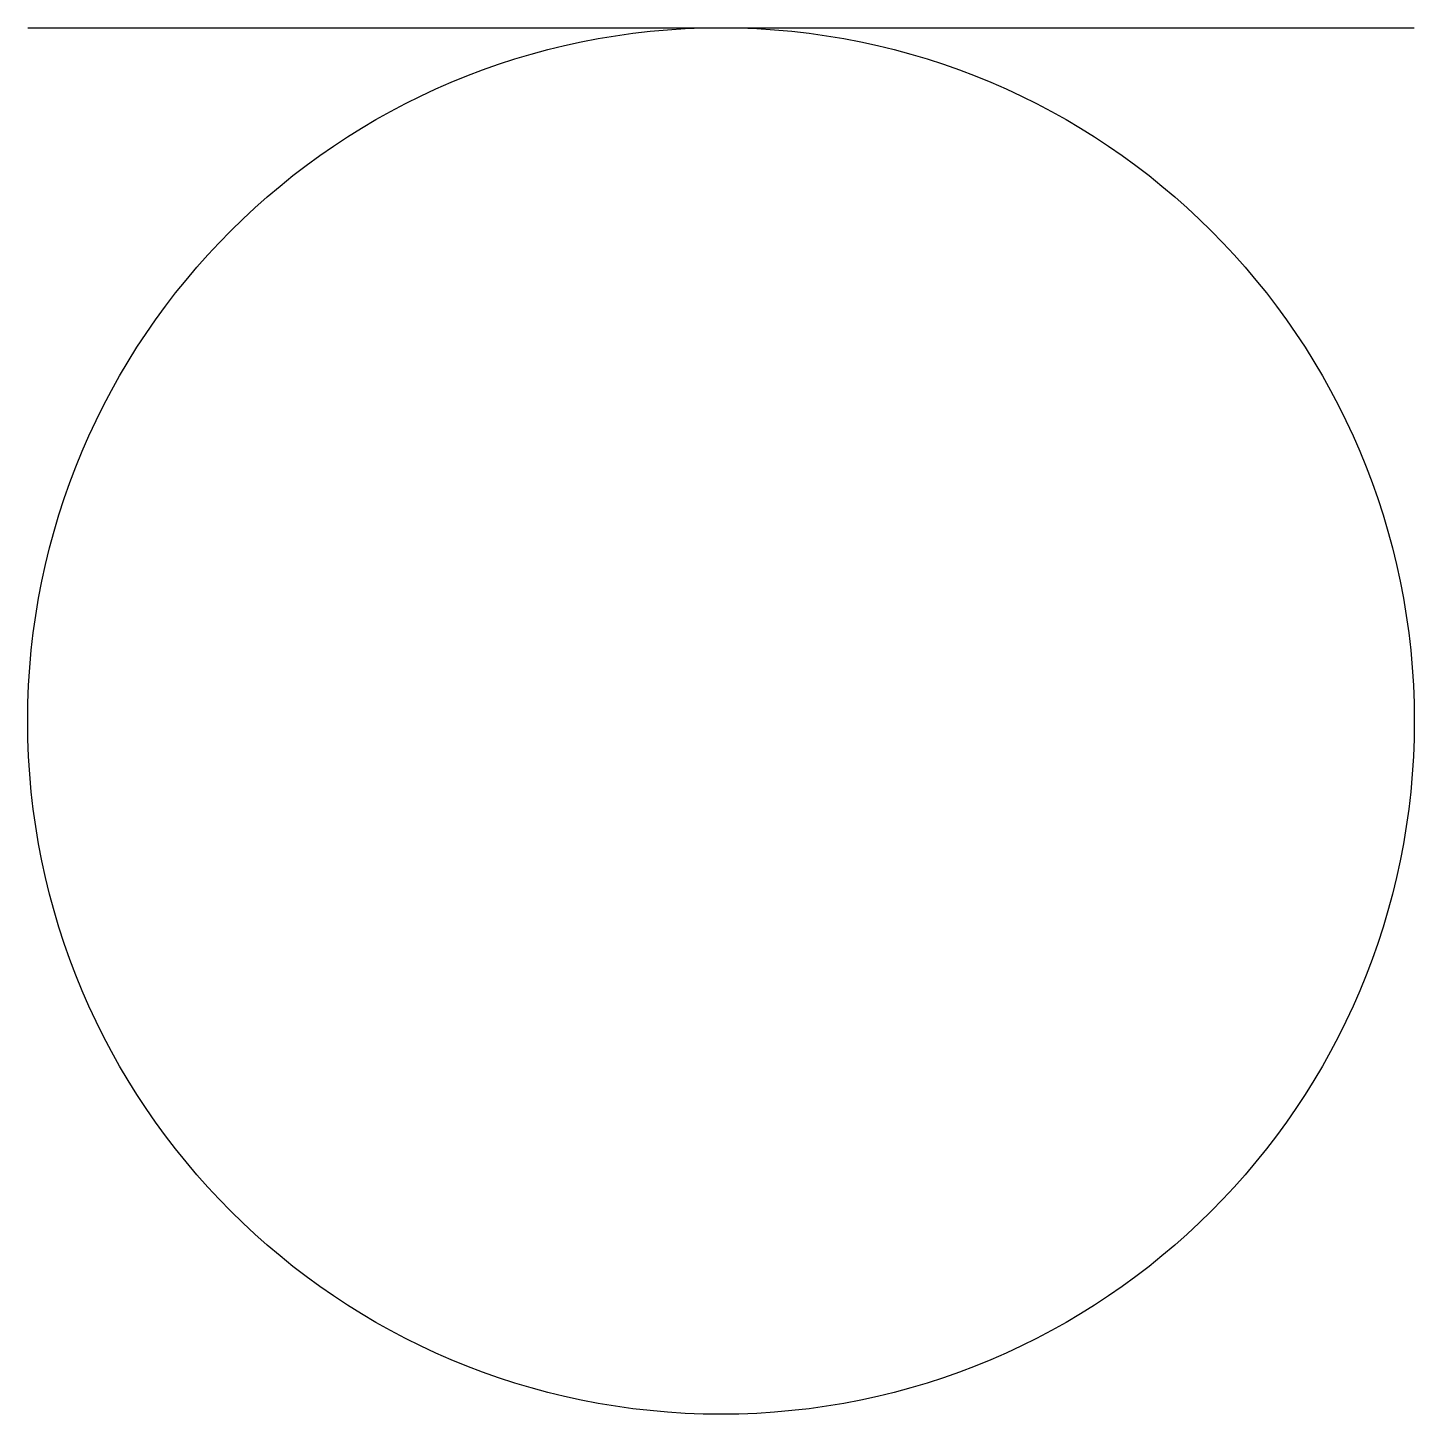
# Model space of a CAD drawing. Header units: millimetres. Extents: x -0.64 to 0.64, y -1.28 to 0.
import ezdxf

# ---------------------------------------------------------------- set-up
doc = ezdxf.new("R2010")
doc.units = ezdxf.units.MM
doc.layers.add('SYMB_FIL_FIN', color=1, linetype='Continuous')

msp = doc.modelspace()

# ---------------------------------------------------------------- linework, layer by layer
at = {"layer": 'SYMB_FIL_FIN'}
msp.add_line((-0.6403, 0), (0.6403, 0), dxfattribs=at)
msp.add_circle((0, -0.6403), 0.6403, dxfattribs=at)

doc.saveas('drawing.dxf')
